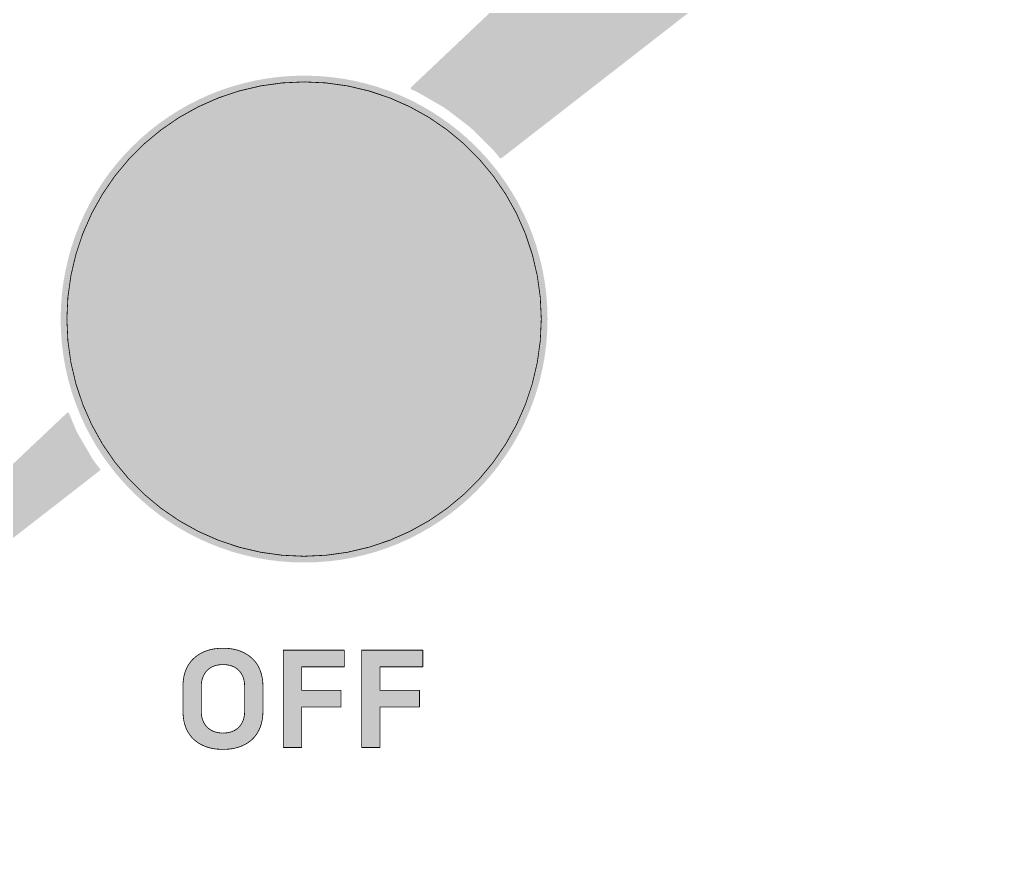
# Model space of a CAD drawing. Header units: inches. Extents: x 0 to 67, y 0 to 129.
# Drawn here: x 28.7 to 44.41, y 58.31 to 72.08 of the extents above; entities that cross this region are included whole.
import ezdxf

# ---------------------------------------------------------------- set-up
doc = ezdxf.new("R2010")
doc.units = ezdxf.units.IN
for name, color, linetype in [('Bottom Layer', 5, 'Continuous'), ('Bottom Solder', 6, 'Continuous'), ('Mechanical 2', 216, 'Continuous'), ('Mechanical 3', 76, 'Continuous'), ('Multi-Layer', 9, 'Continuous'), ('Pad Holes', 156, 'Continuous'), ('Top Layer', 1, 'Continuous'), ('Top Overlay', 2, 'Continuous'), ('Top Solder', 216, 'Continuous')]:
    doc.layers.add(name, color=color, linetype=linetype)

msp = doc.modelspace()

# ---------------------------------------------------------------- hatches: boundary and pattern name
at = {"layer": 'Bottom Layer'}
h = msp.add_hatch(color=5, dxfattribs=at)
edge = h.paths.add_edge_path()
edge.add_arc((33.306, 67.23), 3.835, 0, 360)
at = {"layer": 'Bottom Solder'}
h = msp.add_hatch(color=6, dxfattribs=at)
edge = h.paths.add_edge_path()
edge.add_arc((33.306, 67.23), 3.937, 0, 360)
at = {"layer": 'Multi-Layer'}
h = msp.add_hatch(color=9, dxfattribs=at)
edge = h.paths.add_edge_path()
edge.add_arc((33.306, 67.23), 3.835, 0, 360)
at = {"layer": 'Pad Holes'}
h = msp.add_hatch(color=7, dxfattribs=at)
edge = h.paths.add_edge_path()
edge.add_arc((33.306, 67.23), 3.835, 0, 360)
at = {"layer": 'Top Layer'}
h = msp.add_hatch(color=1, dxfattribs=at)
edge = h.paths.add_edge_path()
edge.add_arc((33.306, 67.23), 3.835, 0, 360)
at = {"layer": 'Top Overlay'}
for points in [[(46.097, 84.119), (45.847, 79.12), (45.723, 77.006), (36.496, 69.83), (36.471, 69.833), (36.402, 69.922), (36.389, 69.934), (36.38, 69.948), (36.024, 70.303), (36.01, 70.313), (35.999, 70.326), (35.6, 70.632), (35.584, 70.639), (35.572, 70.651), (35.136, 70.902), (35.12, 70.908), (35.106, 70.917), (35.034, 70.947), (35.029, 70.972), (44.501, 79.933), (46.072, 84.124)], [(29.502, 65.713), (29.619, 65.431), (29.629, 65.416), (29.634, 65.4), (29.886, 64.965), (29.897, 64.952), (29.905, 64.937), (30.017, 64.791), (21.685, 58.311), (21.669, 58.33), (29.477, 65.718)], [(32.969, 60.302), (33.266, 60.302), (33.266, 60.956), (33.904, 60.956), (33.904, 61.226), (33.266, 61.226), (33.266, 61.605), (33.957, 61.605), (33.957, 61.875), (32.969, 61.875)], [(34.534, 60.302), (34.534, 60.956), (35.172, 60.956), (35.172, 61.226), (34.534, 61.226), (34.534, 61.605), (35.226, 61.605), (35.226, 61.875), (34.237, 61.875), (34.237, 60.302)]]:
    msp.add_hatch(color=2, dxfattribs=at).paths.add_polyline_path(points)
h = msp.add_hatch(color=2, dxfattribs=at)
h.paths.add_polyline_path([(31.994, 61.906), (32.001, 61.906), (32.016, 61.906), (32.03, 61.906), (32.045, 61.905), (32.059, 61.904), (32.073, 61.903), (32.087, 61.902), (32.101, 61.901), (32.114, 61.899), (32.128, 61.897), (32.137, 61.896), (32.161, 61.892), (32.161, 61.892), (32.184, 61.887), (32.199, 61.884), (32.224, 61.877), (32.248, 61.87), (32.26, 61.865), (32.289, 61.856), (32.344, 61.83), (32.396, 61.799), (32.444, 61.763), (32.466, 61.742), (32.466, 61.742), (32.484, 61.725), (32.503, 61.704), (32.526, 61.677), (32.546, 61.648), (32.555, 61.633), (32.562, 61.622), (32.573, 61.601), (32.584, 61.579), (32.593, 61.557), (32.597, 61.545), (32.6, 61.539), (32.604, 61.527), (32.608, 61.515), (32.611, 61.503), (32.615, 61.491), (32.618, 61.478), (32.621, 61.466), (32.624, 61.453), (32.625, 61.447), (32.627, 61.44), (32.629, 61.427), (32.631, 61.413), (32.633, 61.4), (32.634, 61.393), (32.636, 61.379), (32.639, 61.35), (32.64, 61.321), (32.641, 61.301), (32.641, 61.277), (32.641, 61.277), (32.641, 61.277), (32.641, 61.277), (32.641, 60.9), (32.641, 60.893), (32.641, 60.878), (32.641, 60.863), (32.64, 60.848), (32.639, 60.841), (32.639, 60.834), (32.638, 60.82), (32.637, 60.806), (32.635, 60.791), (32.634, 60.784), (32.633, 60.778), (32.631, 60.764), (32.63, 60.754), (32.625, 60.731), (32.625, 60.731), (32.62, 60.707), (32.617, 60.693), (32.61, 60.668), (32.602, 60.643), (32.597, 60.631), (32.587, 60.603), (32.56, 60.549), (32.527, 60.499), (32.488, 60.453), (32.466, 60.432), (32.448, 60.416), (32.411, 60.387), (32.37, 60.361), (32.328, 60.338), (32.306, 60.329), (32.295, 60.324), (32.272, 60.315), (32.248, 60.307), (32.224, 60.3), (32.212, 60.297), (32.206, 60.295), (32.193, 60.292), (32.18, 60.289), (32.167, 60.287), (32.154, 60.284), (32.141, 60.282), (32.128, 60.28), (32.114, 60.278), (32.108, 60.277), (32.094, 60.276), (32.065, 60.273), (32.037, 60.272), (32.008, 60.271), (31.994, 60.271), (31.987, 60.271), (31.972, 60.271), (31.958, 60.272), (31.943, 60.272), (31.929, 60.273), (31.915, 60.274), (31.901, 60.275), (31.887, 60.277), (31.88, 60.277), (31.873, 60.278), (31.86, 60.28), (31.847, 60.282), (31.834, 60.284), (31.827, 60.285), (31.814, 60.288), (31.789, 60.293), (31.765, 60.3), (31.74, 60.307), (31.728, 60.311), (31.699, 60.321), (31.645, 60.346), (31.593, 60.376), (31.544, 60.412), (31.522, 60.432), (31.522, 60.432), (31.522, 60.432), (31.504, 60.449), (31.473, 60.484), (31.444, 60.523), (31.42, 60.564), (31.41, 60.586), (31.41, 60.586), (31.404, 60.597), (31.395, 60.62), (31.386, 60.644), (31.378, 60.667), (31.375, 60.679), (31.373, 60.686), (31.37, 60.698), (31.366, 60.711), (31.364, 60.724), (31.361, 60.737), (31.359, 60.751), (31.356, 60.764), (31.354, 60.778), (31.354, 60.784), (31.352, 60.799), (31.349, 60.828), (31.347, 60.857), (31.347, 60.886), (31.347, 60.9), (31.347, 61.277), (31.347, 61.284), (31.347, 61.299), (31.347, 61.314), (31.348, 61.329), (31.349, 61.343), (31.35, 61.358), (31.351, 61.372), (31.353, 61.386), (31.354, 61.4), (31.356, 61.413), (31.359, 61.427), (31.361, 61.44), (31.362, 61.447), (31.365, 61.459), (31.371, 61.484), (31.378, 61.509), (31.386, 61.533), (31.39, 61.545), (31.401, 61.573), (31.428, 61.627), (31.461, 61.676), (31.5, 61.722), (31.522, 61.742), (31.535, 61.754), (31.563, 61.777), (31.592, 61.798), (31.623, 61.817), (31.638, 61.826), (31.649, 61.832), (31.671, 61.842), (31.694, 61.852), (31.716, 61.861), (31.728, 61.865), (31.74, 61.87), (31.765, 61.877), (31.789, 61.884), (31.814, 61.889), (31.827, 61.892), (31.834, 61.893), (31.847, 61.895), (31.86, 61.897), (31.873, 61.899), (31.88, 61.9), (31.894, 61.902), (31.923, 61.904), (31.951, 61.906), (31.98, 61.907)])
h.paths.add_polyline_path([(32.002, 61.642), (31.994, 61.642), (31.99, 61.642), (31.982, 61.642), (31.974, 61.641), (31.966, 61.641), (31.962, 61.641), (31.954, 61.64), (31.939, 61.639), (31.924, 61.637), (31.91, 61.635), (31.895, 61.632), (31.881, 61.628), (31.868, 61.625), (31.854, 61.62), (31.848, 61.618), (31.832, 61.612), (31.802, 61.597), (31.774, 61.579), (31.755, 61.563), (31.748, 61.557), (31.736, 61.545), (31.736, 61.545), (31.729, 61.538), (31.717, 61.523), (31.705, 61.507), (31.694, 61.49), (31.689, 61.481), (31.686, 61.475), (31.68, 61.463), (31.674, 61.451), (31.669, 61.438), (31.667, 61.432), (31.664, 61.425), (31.66, 61.412), (31.656, 61.398), (31.653, 61.385), (31.652, 61.378), (31.652, 61.378), (31.651, 61.374), (31.65, 61.367), (31.649, 61.359), (31.648, 61.352), (31.647, 61.349), (31.646, 61.341), (31.645, 61.325), (31.644, 61.31), (31.643, 61.294), (31.643, 61.287), (31.643, 60.891), (31.643, 60.887), (31.644, 60.879), (31.644, 60.871), (31.644, 60.863), (31.645, 60.855), (31.645, 60.847), (31.646, 60.84), (31.647, 60.832), (31.647, 60.828), (31.648, 60.821), (31.65, 60.807), (31.653, 60.793), (31.656, 60.778), (31.658, 60.771), (31.663, 60.752), (31.679, 60.714), (31.698, 60.679), (31.722, 60.647), (31.736, 60.632), (31.743, 60.625), (31.758, 60.612), (31.774, 60.599), (31.79, 60.588), (31.799, 60.583), (31.799, 60.583), (31.805, 60.579), (31.817, 60.573), (31.829, 60.567), (31.841, 60.562), (31.854, 60.557), (31.868, 60.553), (31.881, 60.549), (31.895, 60.546), (31.902, 60.544), (31.906, 60.544), (31.913, 60.542), (31.92, 60.541), (31.928, 60.54), (31.931, 60.539), (31.939, 60.538), (31.955, 60.537), (31.97, 60.536), (31.986, 60.536), (31.994, 60.536), (31.998, 60.536), (32.006, 60.536), (32.014, 60.536), (32.022, 60.536), (32.03, 60.537), (32.038, 60.537), (32.046, 60.538), (32.054, 60.539), (32.061, 60.54), (32.069, 60.541), (32.069, 60.541), (32.076, 60.542), (32.076, 60.542), (32.083, 60.544), (32.087, 60.544), (32.087, 60.544), (32.094, 60.546), (32.108, 60.549), (32.108, 60.549), (32.11, 60.55), (32.122, 60.553), (32.135, 60.557), (32.142, 60.56), (32.158, 60.565), (32.188, 60.58), (32.215, 60.599), (32.241, 60.62), (32.253, 60.632), (32.262, 60.642), (32.278, 60.662), (32.293, 60.684), (32.306, 60.708), (32.314, 60.726), (32.32, 60.739), (32.324, 60.752), (32.328, 60.765), (32.33, 60.771), (32.331, 60.775), (32.333, 60.782), (32.334, 60.789), (32.336, 60.796), (32.337, 60.803), (32.338, 60.81), (32.339, 60.817), (32.34, 60.825), (32.341, 60.828), (32.342, 60.836), (32.343, 60.852), (32.344, 60.867), (32.344, 60.883), (32.344, 60.891), (32.344, 61.287), (32.344, 61.287), (32.344, 61.287), (32.344, 61.287), (32.344, 61.291), (32.344, 61.298), (32.344, 61.298), (32.344, 61.306), (32.344, 61.306), (32.344, 61.31), (32.344, 61.314), (32.343, 61.322), (32.343, 61.33), (32.342, 61.337), (32.341, 61.345), (32.34, 61.352), (32.339, 61.359), (32.338, 61.367), (32.337, 61.374), (32.336, 61.378), (32.335, 61.385), (32.332, 61.398), (32.328, 61.412), (32.324, 61.425), (32.322, 61.432), (32.316, 61.448), (32.302, 61.478), (32.285, 61.507), (32.264, 61.533), (32.253, 61.545), (32.243, 61.555), (32.223, 61.572), (32.202, 61.588), (32.179, 61.601), (32.167, 61.607), (32.161, 61.61), (32.148, 61.615), (32.135, 61.62), (32.122, 61.625), (32.115, 61.626), (32.115, 61.626), (32.112, 61.627), (32.105, 61.629), (32.098, 61.631), (32.091, 61.632), (32.083, 61.634), (32.076, 61.635), (32.069, 61.636), (32.061, 61.637), (32.058, 61.638), (32.05, 61.639), (32.034, 61.64), (32.018, 61.641)], flags=0)
at = {"layer": 'Top Solder'}
h = msp.add_hatch(color=216, dxfattribs=at)
edge = h.paths.add_edge_path()
edge.add_arc((33.306, 67.23), 3.937, 0, 360)

# ---------------------------------------------------------------- linework, layer by layer
at = {"layer": 'Mechanical 2', "const_width": 0.0127}
for points in [[(29.47, 67.23, -0.414214), (33.306, 71.066)], [(33.306, 71.066, -0.414214), (37.142, 67.23)], [(33.306, 63.394, -0.414214), (29.47, 67.23)], [(37.142, 67.23, -0.414214), (33.306, 63.394)]]:
    msp.add_lwpolyline(points, format="xyb", dxfattribs=at)
at = {"layer": 'Mechanical 2', "const_width": 0.00635}
for points in [[(33.303, 71.066, 1), (33.31, 71.066, 1)], [(33.303, 71.066, 1), (33.31, 71.066, 1)], [(29.467, 67.23, 1), (29.474, 67.23, 1)], [(29.467, 67.23, 1), (29.474, 67.23, 1)], [(37.139, 67.23, 1), (37.146, 67.23, 1)], [(37.139, 67.23, 1), (37.146, 67.23, 1)], [(33.303, 63.394, 1), (33.31, 63.394, 1)], [(33.303, 63.394, 1), (33.31, 63.394, 1)]]:
    msp.add_lwpolyline(points, format="xyb", close=True, dxfattribs=at)
at = {"layer": 'Mechanical 3', "const_width": 0.0127}
for points in [[(31.728, 61.865, -0.037089), (31.827, 61.892)], [(31.827, 61.892, -0.016848), (31.88, 61.9)], [(31.88, 61.9, -0.030099), (31.994, 61.906)], [(31.994, 61.906, -0.014431), (32.052, 61.905)], [(32.052, 61.905, -0.015608), (32.108, 61.9)], [(32.108, 61.9, -0.016799), (32.161, 61.892)], [(32.161, 61.892, -0.037042), (32.26, 61.865)], [(31.39, 61.545, -0.118996), (31.522, 61.742)], [(31.522, 61.742, -0.06306), (31.638, 61.826)], [(31.638, 61.826, -0.040584), (31.728, 61.865)], [(32.26, 61.865, -0.106147), (32.466, 61.742)], [(32.466, 61.742, -0.072035), (32.555, 61.633)], [(31.736, 61.545, -0.113372), (31.848, 61.618)], [(31.848, 61.618, -0.039465), (31.902, 61.633)], [(31.902, 61.633, -0.034574), (31.962, 61.641)], [(31.962, 61.641, -0.015431), (31.994, 61.642)], [(31.994, 61.642, -0.031617), (32.058, 61.638)], [(32.058, 61.638, -0.017832), (32.087, 61.633)], [(32.087, 61.633, -0.019192), (32.115, 61.626)], [(32.115, 61.626, -0.042193), (32.167, 61.607)], [(32.167, 61.607, -0.093752), (32.253, 61.545)], [(32.555, 61.633, -0.045418), (32.597, 61.545)], [(31.354, 61.393, -0.018032), (31.362, 61.447)], [(31.362, 61.447, -0.040487), (31.39, 61.545)], [(31.652, 61.378, -0.03776), (31.667, 61.432)], [(31.667, 61.432, -0.041259), (31.689, 61.481)], [(31.689, 61.481, -0.064714), (31.736, 61.545)], [(32.253, 61.545, -0.108672), (32.322, 61.432)], [(32.322, 61.432, -0.037491), (32.336, 61.378)], [(32.597, 61.545, -0.02093), (32.613, 61.497)], [(32.613, 61.497, -0.01952), (32.625, 61.447)], [(32.625, 61.447, -0.018034), (32.634, 61.393)], [(31.347, 61.277, -0.015103), (31.348, 61.336)], [(31.348, 61.336, -0.016543), (31.354, 61.393)], [(31.643, 61.287, -0.031125), (31.647, 61.349)], [(31.647, 61.349, -0.017255), (31.652, 61.378)], [(32.336, 61.378, -0.016929), (32.341, 61.349)], [(32.341, 61.349, -0.015691), (32.343, 61.318)], [(32.343, 61.318, -0.014479), (32.344, 61.287)], [(32.634, 61.393, -0.031647), (32.641, 61.277)], [(31.354, 60.784, -0.031562), (31.347, 60.9)], [(31.362, 60.731, -0.017915), (31.354, 60.784)], [(31.644, 60.859, -0.01489), (31.643, 60.891)], [(31.647, 60.828, -0.016113), (31.644, 60.859)], [(31.658, 60.771, -0.035855), (31.647, 60.828)], [(32.336, 60.799, -0.018292), (32.33, 60.771)], [(32.341, 60.828, -0.017003), (32.336, 60.799)], [(32.344, 60.891, -0.030055), (32.341, 60.828)], [(32.634, 60.784, -0.017917), (32.625, 60.731)], [(32.639, 60.841, -0.016483), (32.634, 60.784)], [(32.641, 60.9, -0.015088), (32.639, 60.841)], [(31.375, 60.679, -0.019338), (31.362, 60.731)], [(31.41, 60.586, -0.042591), (31.375, 60.679)], [(31.736, 60.632, -0.127514), (31.658, 60.771)], [(31.799, 60.583, -0.068651), (31.736, 60.632)], [(32.253, 60.632, -0.116261), (32.142, 60.56)], [(32.312, 60.72, -0.08724), (32.253, 60.632)], [(32.33, 60.771, -0.040033), (32.312, 60.72)], [(32.597, 60.631, -0.116771), (32.466, 60.432)], [(32.625, 60.731, -0.040057), (32.597, 60.631)], [(31.522, 60.432, -0.093998), (31.41, 60.586)], [(31.848, 60.56, -0.043495), (31.799, 60.583)], [(31.902, 60.544, -0.039465), (31.848, 60.56)], [(31.931, 60.539, -0.017906), (31.902, 60.544)], [(31.994, 60.536, -0.032089), (31.931, 60.539)], [(32.026, 60.537, -0.01515), (31.994, 60.536)], [(32.058, 60.539, -0.01647), (32.026, 60.537)], [(32.087, 60.544, -0.017832), (32.058, 60.539)], [(32.142, 60.56, -0.039717), (32.087, 60.544)], [(31.728, 60.311, -0.103676), (31.522, 60.432)], [(31.827, 60.285, -0.036387), (31.728, 60.311)], [(32.306, 60.329, -0.038416), (32.212, 60.297)], [(32.466, 60.432, -0.084706), (32.306, 60.329)], [(31.88, 60.277, -0.016499), (31.827, 60.285)], [(31.936, 60.273, -0.015313), (31.88, 60.277)], [(31.994, 60.271, -0.014134), (31.936, 60.273)], [(32.108, 60.277, -0.029392), (31.994, 60.271)], [(32.161, 60.285, -0.016451), (32.108, 60.277)], [(32.212, 60.297, -0.017609), (32.161, 60.285)]]:
    msp.add_lwpolyline(points, format="xyb", dxfattribs=at)
at = {"layer": 'Mechanical 3', "const_width": 0.00635}
for points in [[(31.824, 61.892, 1), (31.83, 61.892, 1)], [(31.824, 61.892, 1), (31.83, 61.892, 1)], [(31.877, 61.9, 1), (31.883, 61.9, 1)], [(31.877, 61.9, 1), (31.883, 61.9, 1)], [(31.991, 61.906, 1), (31.997, 61.906, 1)], [(31.991, 61.906, 1), (31.997, 61.906, 1)], [(32.049, 61.905, 1), (32.055, 61.905, 1)], [(32.049, 61.905, 1), (32.055, 61.905, 1)], [(32.105, 61.9, 1), (32.111, 61.9, 1)], [(32.105, 61.9, 1), (32.111, 61.9, 1)], [(32.158, 61.892, 1), (32.164, 61.892, 1)], [(32.158, 61.892, 1), (32.164, 61.892, 1)], [(32.966, 61.875, 1), (32.972, 61.875, 1)], [(32.966, 61.875, 1), (32.972, 61.875, 1)], [(33.954, 61.875, 1), (33.96, 61.875, 1)], [(33.954, 61.875, 1), (33.96, 61.875, 1)], [(34.234, 61.875, 1), (34.241, 61.875, 1)], [(34.234, 61.875, 1), (34.241, 61.875, 1)], [(35.222, 61.875, 1), (35.229, 61.875, 1)], [(35.222, 61.875, 1), (35.229, 61.875, 1)], [(31.519, 61.742, 1), (31.525, 61.742, 1)], [(31.519, 61.742, 1), (31.525, 61.742, 1)], [(31.635, 61.826, 1), (31.642, 61.826, 1)], [(31.635, 61.826, 1), (31.642, 61.826, 1)], [(31.725, 61.865, 1), (31.731, 61.865, 1)], [(31.725, 61.865, 1), (31.731, 61.865, 1)], [(32.257, 61.865, 1), (32.263, 61.865, 1)], [(32.257, 61.865, 1), (32.263, 61.865, 1)], [(32.463, 61.742, 1), (32.469, 61.742, 1)], [(32.463, 61.742, 1), (32.469, 61.742, 1)], [(31.845, 61.618, 1), (31.851, 61.618, 1)], [(31.845, 61.618, 1), (31.851, 61.618, 1)], [(31.899, 61.633, 1), (31.905, 61.633, 1)], [(31.899, 61.633, 1), (31.905, 61.633, 1)], [(31.959, 61.641, 1), (31.965, 61.641, 1)], [(31.959, 61.641, 1), (31.965, 61.641, 1)], [(31.991, 61.642, 1), (31.997, 61.642, 1)], [(31.991, 61.642, 1), (31.997, 61.642, 1)], [(32.054, 61.638, 1), (32.061, 61.638, 1)], [(32.054, 61.638, 1), (32.061, 61.638, 1)], [(32.084, 61.633, 1), (32.09, 61.633, 1)], [(32.084, 61.633, 1), (32.09, 61.633, 1)], [(32.112, 61.626, 1), (32.118, 61.626, 1)], [(32.112, 61.626, 1), (32.118, 61.626, 1)], [(32.164, 61.607, 1), (32.17, 61.607, 1)], [(32.164, 61.607, 1), (32.17, 61.607, 1)], [(32.552, 61.633, 1), (32.558, 61.633, 1)], [(32.552, 61.633, 1), (32.558, 61.633, 1)], [(33.263, 61.605, 1), (33.269, 61.605, 1)], [(33.263, 61.605, 1), (33.269, 61.605, 1)], [(33.954, 61.605, 1), (33.96, 61.605, 1)], [(33.954, 61.605, 1), (33.96, 61.605, 1)], [(34.531, 61.605, 1), (34.537, 61.605, 1)], [(34.531, 61.605, 1), (34.537, 61.605, 1)], [(35.222, 61.605, 1), (35.229, 61.605, 1)], [(35.222, 61.605, 1), (35.229, 61.605, 1)], [(31.359, 61.447, 1), (31.366, 61.447, 1)], [(31.359, 61.447, 1), (31.366, 61.447, 1)], [(31.387, 61.545, 1), (31.394, 61.545, 1)], [(31.387, 61.545, 1), (31.394, 61.545, 1)], [(31.663, 61.432, 1), (31.67, 61.432, 1)], [(31.663, 61.432, 1), (31.67, 61.432, 1)], [(31.686, 61.481, 1), (31.692, 61.481, 1)], [(31.686, 61.481, 1), (31.692, 61.481, 1)], [(31.733, 61.545, 1), (31.74, 61.545, 1)], [(31.733, 61.545, 1), (31.74, 61.545, 1)], [(32.249, 61.545, 1), (32.256, 61.545, 1)], [(32.249, 61.545, 1), (32.256, 61.545, 1)], [(32.319, 61.432, 1), (32.325, 61.432, 1)], [(32.319, 61.432, 1), (32.325, 61.432, 1)], [(32.594, 61.545, 1), (32.601, 61.545, 1)], [(32.594, 61.545, 1), (32.601, 61.545, 1)], [(32.61, 61.497, 1), (32.616, 61.497, 1)], [(32.61, 61.497, 1), (32.616, 61.497, 1)], [(32.622, 61.447, 1), (32.629, 61.447, 1)], [(32.622, 61.447, 1), (32.629, 61.447, 1)], [(31.343, 61.277, 1), (31.35, 61.277, 1)], [(31.343, 61.277, 1), (31.35, 61.277, 1)], [(31.345, 61.336, 1), (31.352, 61.336, 1)], [(31.345, 61.336, 1), (31.352, 61.336, 1)], [(31.35, 61.393, 1), (31.357, 61.393, 1)], [(31.35, 61.393, 1), (31.357, 61.393, 1)], [(31.64, 61.287, 1), (31.647, 61.287, 1)], [(31.64, 61.287, 1), (31.647, 61.287, 1)], [(31.644, 61.349, 1), (31.65, 61.349, 1)], [(31.644, 61.349, 1), (31.65, 61.349, 1)], [(31.649, 61.378, 1), (31.655, 61.378, 1)], [(31.649, 61.378, 1), (31.655, 61.378, 1)], [(32.333, 61.378, 1), (32.339, 61.378, 1)], [(32.333, 61.378, 1), (32.339, 61.378, 1)], [(32.338, 61.349, 1), (32.344, 61.349, 1)], [(32.338, 61.349, 1), (32.344, 61.349, 1)], [(32.34, 61.318, 1), (32.347, 61.318, 1)], [(32.34, 61.318, 1), (32.347, 61.318, 1)], [(32.341, 61.287, 1), (32.348, 61.287, 1)], [(32.341, 61.287, 1), (32.348, 61.287, 1)], [(32.631, 61.393, 1), (32.637, 61.393, 1)], [(32.631, 61.393, 1), (32.637, 61.393, 1)], [(32.638, 61.277, 1), (32.644, 61.277, 1)], [(32.638, 61.277, 1), (32.644, 61.277, 1)], [(33.263, 61.226, 1), (33.269, 61.226, 1)], [(33.263, 61.226, 1), (33.269, 61.226, 1)], [(33.9, 61.226, 1), (33.907, 61.226, 1)], [(33.9, 61.226, 1), (33.907, 61.226, 1)], [(34.531, 61.226, 1), (34.537, 61.226, 1)], [(34.531, 61.226, 1), (34.537, 61.226, 1)], [(35.169, 61.226, 1), (35.175, 61.226, 1)], [(35.169, 61.226, 1), (35.175, 61.226, 1)], [(33.263, 60.956, 1), (33.269, 60.956, 1)], [(33.263, 60.956, 1), (33.269, 60.956, 1)], [(33.9, 60.956, 1), (33.907, 60.956, 1)], [(33.9, 60.956, 1), (33.907, 60.956, 1)], [(34.531, 60.956, 1), (34.537, 60.956, 1)], [(34.531, 60.956, 1), (34.537, 60.956, 1)], [(35.169, 60.956, 1), (35.175, 60.956, 1)], [(35.169, 60.956, 1), (35.175, 60.956, 1)], [(31.343, 60.9, 1), (31.35, 60.9, 1)], [(31.343, 60.9, 1), (31.35, 60.9, 1)], [(31.35, 60.784, 1), (31.357, 60.784, 1)], [(31.35, 60.784, 1), (31.357, 60.784, 1)], [(31.64, 60.891, 1), (31.647, 60.891, 1)], [(31.64, 60.891, 1), (31.647, 60.891, 1)], [(31.641, 60.859, 1), (31.648, 60.859, 1)], [(31.641, 60.859, 1), (31.648, 60.859, 1)], [(31.644, 60.828, 1), (31.65, 60.828, 1)], [(31.644, 60.828, 1), (31.65, 60.828, 1)], [(32.333, 60.799, 1), (32.339, 60.799, 1)], [(32.333, 60.799, 1), (32.339, 60.799, 1)], [(32.338, 60.828, 1), (32.344, 60.828, 1)], [(32.338, 60.828, 1), (32.344, 60.828, 1)], [(32.341, 60.891, 1), (32.348, 60.891, 1)], [(32.341, 60.891, 1), (32.348, 60.891, 1)], [(32.631, 60.784, 1), (32.637, 60.784, 1)], [(32.631, 60.784, 1), (32.637, 60.784, 1)], [(32.636, 60.841, 1), (32.643, 60.841, 1)], [(32.636, 60.841, 1), (32.643, 60.841, 1)], [(32.638, 60.9, 1), (32.644, 60.9, 1)], [(32.638, 60.9, 1), (32.644, 60.9, 1)], [(31.359, 60.731, 1), (31.366, 60.731, 1)], [(31.359, 60.731, 1), (31.366, 60.731, 1)], [(31.371, 60.679, 1), (31.378, 60.679, 1)], [(31.371, 60.679, 1), (31.378, 60.679, 1)], [(31.655, 60.771, 1), (31.661, 60.771, 1)], [(31.655, 60.771, 1), (31.661, 60.771, 1)], [(31.733, 60.632, 1), (31.74, 60.632, 1)], [(31.733, 60.632, 1), (31.74, 60.632, 1)], [(32.249, 60.632, 1), (32.256, 60.632, 1)], [(32.249, 60.632, 1), (32.256, 60.632, 1)], [(32.308, 60.72, 1), (32.315, 60.72, 1)], [(32.308, 60.72, 1), (32.315, 60.72, 1)], [(32.327, 60.771, 1), (32.333, 60.771, 1)], [(32.327, 60.771, 1), (32.333, 60.771, 1)], [(32.594, 60.631, 1), (32.601, 60.631, 1)], [(32.594, 60.631, 1), (32.601, 60.631, 1)], [(32.622, 60.731, 1), (32.629, 60.731, 1)], [(32.622, 60.731, 1), (32.629, 60.731, 1)], [(31.406, 60.586, 1), (31.413, 60.586, 1)], [(31.406, 60.586, 1), (31.413, 60.586, 1)], [(31.796, 60.583, 1), (31.802, 60.583, 1)], [(31.796, 60.583, 1), (31.802, 60.583, 1)], [(31.845, 60.56, 1), (31.851, 60.56, 1)], [(31.845, 60.56, 1), (31.851, 60.56, 1)], [(31.899, 60.544, 1), (31.905, 60.544, 1)], [(31.899, 60.544, 1), (31.905, 60.544, 1)], [(31.928, 60.539, 1), (31.935, 60.539, 1)], [(31.928, 60.539, 1), (31.935, 60.539, 1)], [(31.991, 60.536, 1), (31.997, 60.536, 1)], [(31.991, 60.536, 1), (31.997, 60.536, 1)], [(32.023, 60.537, 1), (32.03, 60.537, 1)], [(32.023, 60.537, 1), (32.03, 60.537, 1)], [(32.054, 60.539, 1), (32.061, 60.539, 1)], [(32.054, 60.539, 1), (32.061, 60.539, 1)], [(32.084, 60.544, 1), (32.09, 60.544, 1)], [(32.084, 60.544, 1), (32.09, 60.544, 1)], [(32.139, 60.56, 1), (32.145, 60.56, 1)], [(32.139, 60.56, 1), (32.145, 60.56, 1)], [(31.519, 60.432, 1), (31.525, 60.432, 1)], [(31.519, 60.432, 1), (31.525, 60.432, 1)], [(31.725, 60.311, 1), (31.731, 60.311, 1)], [(31.725, 60.311, 1), (31.731, 60.311, 1)], [(32.303, 60.329, 1), (32.309, 60.329, 1)], [(32.303, 60.329, 1), (32.309, 60.329, 1)], [(32.463, 60.432, 1), (32.469, 60.432, 1)], [(32.463, 60.432, 1), (32.469, 60.432, 1)], [(31.824, 60.285, 1), (31.83, 60.285, 1)], [(31.824, 60.285, 1), (31.83, 60.285, 1)], [(31.877, 60.277, 1), (31.883, 60.277, 1)], [(31.877, 60.277, 1), (31.883, 60.277, 1)], [(31.933, 60.273, 1), (31.939, 60.273, 1)], [(31.933, 60.273, 1), (31.939, 60.273, 1)], [(31.991, 60.271, 1), (31.997, 60.271, 1)], [(31.991, 60.271, 1), (31.997, 60.271, 1)], [(32.105, 60.277, 1), (32.111, 60.277, 1)], [(32.105, 60.277, 1), (32.111, 60.277, 1)], [(32.158, 60.285, 1), (32.164, 60.285, 1)], [(32.158, 60.285, 1), (32.164, 60.285, 1)], [(32.209, 60.297, 1), (32.215, 60.297, 1)], [(32.209, 60.297, 1), (32.215, 60.297, 1)], [(32.966, 60.302, 1), (32.972, 60.302, 1)], [(32.966, 60.302, 1), (32.972, 60.302, 1)], [(33.263, 60.302, 1), (33.269, 60.302, 1)], [(33.263, 60.302, 1), (33.269, 60.302, 1)], [(34.234, 60.302, 1), (34.241, 60.302, 1)], [(34.234, 60.302, 1), (34.241, 60.302, 1)], [(34.531, 60.302, 1), (34.537, 60.302, 1)], [(34.531, 60.302, 1), (34.537, 60.302, 1)]]:
    msp.add_lwpolyline(points, format="xyb", close=True, dxfattribs=at)
at = {"layer": 'Mechanical 3', "const_width": 0.0127}
for points in [[(32.969, 61.875), (33.957, 61.875)], [(32.969, 60.302), (32.969, 61.875)], [(33.957, 61.605), (33.957, 61.875)], [(34.237, 61.875), (35.226, 61.875)], [(34.237, 60.302), (34.237, 61.875)], [(35.226, 61.605), (35.226, 61.875)], [(33.266, 61.226), (33.266, 61.605)], [(33.266, 61.605), (33.957, 61.605)], [(34.534, 61.226), (34.534, 61.605)], [(34.534, 61.605), (35.226, 61.605)], [(31.347, 60.9), (31.347, 61.277)], [(31.643, 60.891), (31.643, 61.287)], [(32.344, 60.891), (32.344, 61.287)], [(32.641, 60.9), (32.641, 61.277)], [(33.266, 61.226), (33.904, 61.226)], [(33.904, 60.956), (33.904, 61.226)], [(34.534, 61.226), (35.172, 61.226)], [(35.172, 60.956), (35.172, 61.226)], [(33.266, 60.302), (33.266, 60.956)], [(33.266, 60.956), (33.904, 60.956)], [(34.534, 60.302), (34.534, 60.956)], [(34.534, 60.956), (35.172, 60.956)], [(32.969, 60.302), (33.266, 60.302)], [(34.237, 60.302), (34.534, 60.302)]]:
    msp.add_lwpolyline(points, dxfattribs=at)

doc.saveas('drawing.dxf')
